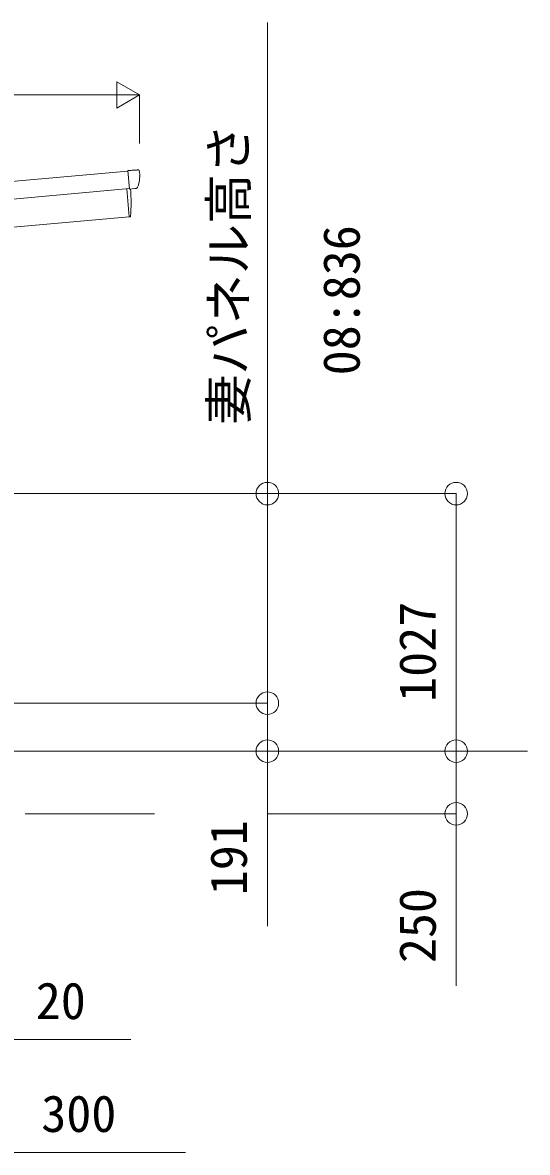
# Model space of a CAD drawing. Units: millimetres, scale not verified. Extents: x -29696 to 25304, y -20999 to 19001.
# Drawn here: x -21922 to -19908, y -17394 to -12888 of the extents above; entities that cross this region are included whole.
import ezdxf
from ezdxf.enums import TextEntityAlignment as Align

# ---------------------------------------------------------------- set-up
doc = ezdxf.new("R2010")
doc.units = ezdxf.units.MM
doc.header["$LTSCALE"] = 100
for name, color, linetype, lineweight in [('0-2_YKK_N1', 2, 'Continuous', 9), ('0-3_YKK_Z1', 7, 'Continuous', 9), ('0-4_YKK_A1', 4, 'Continuous', 9)]:
    doc.layers.add(name, color=color, linetype=linetype, lineweight=lineweight)
doc.styles.add('ＭＳ ゴシック', font='')
doc.styles.get('ＭＳ ゴシック').set_extended_font_data('MS Gothic')

msp = doc.modelspace()

# ---------------------------------------------------------------- linework, layer by layer
at = {"layer": '0-2_YKK_N1'}
for p, q in [((-20945.2, -12887.5), (-20945.2, -15602.2)), ((-21546.3, -13123.4), (-21455.4, -13175.9)), ((-21546.3, -13228.4), (-21546.3, -13123.4)), ((-21455.4, -13175.9), (-21546.3, -13123.4)), ((-21546.3, -13123.4), (-21546.3, -13228.4)), ((-23450.4, -13175.9), (-21560.4, -13175.9)), ((-21455.4, -13175.9), (-21637.3, -13175.9)), ((-21455.4, -13175.9), (-21546.3, -13228.4)), ((-21455.4, -13175.9), (-21546.3, -13228.4)), ((-21455.4, -13369.3), (-21455.4, -13174.9)), ((-22031.2, -14766.2), (-20190.8, -14766.2)), ((-22031.2, -14766.2), (-20944.2, -14766.2)), ((-20191.8, -15793.6), (-20191.8, -14766.2)), ((-22031.2, -15602.2), (-20944.2, -15602.2)), ((-21912, -15602.2), (-20944.2, -15602.2)), ((-20945.2, -15602.2), (-20945.2, -16490.7)), ((-22031.2, -15793.6), (-20190.8, -15793.6)), ((-21912, -15793.6), (-20190.8, -15793.6)), ((-21912, -15793.6), (-20944.2, -15793.6)), ((-20191.8, -15793.6), (-20191.8, -16728.8)), ((-21912, -16043.6), (-21395.2, -16043.6)), ((-20945.2, -16043.6), (-20190.8, -16043.6)), ((-21489.3, -16943.6), (-22081.4, -16943.6)), ((-22276.4, -17393.6), (-21272.3, -17393.6))]:
    msp.add_line(p, q, dxfattribs=at)
for centre in [(-20945.2, -14766.2), (-20191.8, -14766.2), (-20945.2, -15602.2), (-20945.2, -15602.2), (-20945.2, -15793.6), (-20191.8, -15793.6), (-20191.8, -15793.6), (-20191.8, -16043.6)]:
    msp.add_circle(centre, 45, dxfattribs=at)
at = {"layer": '0-3_YKK_Z1'}
msp.add_line((-22101.4, -15793.6), (-19907.8, -15793.6), dxfattribs=at)
at = {"layer": '0-4_YKK_A1'}
for p, q in [((-21501.9, -13479.6), (-21995.9, -13524.2)), ((-21497.1, -13477.1), (-21493.6, -13477)), ((-21493.6, -13477), (-21490, -13476.9)), ((-21490, -13476.9), (-21486.5, -13476.7)), ((-21486.5, -13476.7), (-21482.9, -13476.6)), ((-21482.9, -13476.6), (-21479.4, -13476.4)), ((-21479.4, -13476.4), (-21475.9, -13476.3)), ((-21475.9, -13476.3), (-21472.4, -13476.1)), ((-21472.4, -13476.1), (-21469, -13476)), ((-21469, -13476), (-21465.6, -13475.8)), ((-21465.2, -13475.8), (-21465.6, -13475.8)), ((-21464.9, -13475.7), (-21465.2, -13475.8)), ((-21464.6, -13475.7), (-21464.9, -13475.7)), ((-21464.4, -13475.7), (-21464.6, -13475.7)), ((-21464.3, -13475.7), (-21464.4, -13475.7)), ((-21464.2, -13475.7), (-21464.3, -13475.7)), ((-21458.9, -13475.1), (-21464.2, -13475.3)), ((-21464.1, -13475.6), (-21464.2, -13475.3)), ((-21464.1, -13475.6), (-21464.2, -13475.7)), ((-21464.2, -13475.7), (-21464.2, -13475.7)), ((-21464.2, -13475.7), (-21464.2, -13475.7)), ((-21464.2, -13475.7), (-21464.2, -13475.7)), ((-21464.2, -13475.7), (-21464.2, -13475.7)), ((-21458.9, -13475.1), (-21458.6, -13475.1)), ((-21458.6, -13475.1), (-21458.4, -13475.1)), ((-21458.4, -13475.1), (-21458.2, -13475.2)), ((-21458.2, -13475.2), (-21458.1, -13475.2)), ((-21458.1, -13475.2), (-21457.9, -13475.3)), ((-21458.1, -13475.2), (-21458.1, -13475.2)), ((-21457.9, -13475.3), (-21457.8, -13475.4)), ((-21457.8, -13475.4), (-21457.6, -13475.5)), ((-21457.6, -13475.5), (-21457.5, -13475.6)), ((-21457.5, -13475.6), (-21457.4, -13475.7)), ((-21457.4, -13475.7), (-21457.3, -13475.9)), ((-21457.3, -13475.9), (-21457.2, -13475.9)), ((-21457.2, -13475.9), (-21457.2, -13476)), ((-21457.2, -13476), (-21457.1, -13476.2)), ((-21457.1, -13476.2), (-21457, -13476.3)), ((-21457, -13476.3), (-21456.9, -13476.6)), ((-21455.4, -13500.5), (-21455.4, -13498.1)), ((-21495.8, -13549.4), (-21989.6, -13593.9)), ((-21505.8, -13550.3), (-21496, -13662.8)), ((-21495.7, -13551.3), (-21474.5, -13549.4)), ((-21469.9, -13549), (-21474.5, -13549.4)), ((-21468.3, -13548.7), (-21469.9, -13549)), ((-21467.9, -13548.5), (-21468.3, -13548.7)), ((-21467.5, -13548.4), (-21467.9, -13548.5)), ((-21466.8, -13548.1), (-21467.5, -13548.4)), ((-21466.2, -13547.6), (-21466.8, -13548.1)), ((-21465.5, -13547.2), (-21466.2, -13547.6)), ((-21464.9, -13546.7), (-21465.5, -13547.2)), ((-21464.4, -13546.1), (-21464.9, -13546.7)), ((-21463.9, -13545.5), (-21464.4, -13546.1)), ((-21463.5, -13544.8), (-21463.9, -13545.5)), ((-21462.8, -13543.4), (-21463.5, -13544.8)), ((-21496, -13662.8), (-22053.8, -13711.6))]:
    msp.add_line(p, q, dxfattribs=at)
for points in [[(-21495.7, -13551.3), (-21502.1, -13477.3), (-21497.1, -13477.1)], [(-21505.8, -13550.3), (-21496, -13662.8), (-21493.4, -13662.4)]]:
    msp.add_lwpolyline(points, dxfattribs=at)
for centre, radius, start, end in [((-21568.4, -13500.4), 114, 337.8401, 12.0456), ((-22188.9, -13607.9), 700, 355.7604, 4.674), ((-21493.8, -13659.5), 3, 277, 355.7604)]:
    msp.add_arc(centre, radius, start, end, dxfattribs=at)

# ---------------------------------------------------------------- texts
at = {"layer": '0-2_YKK_N1', "color": 4, "style": 'ＭＳ ゴシック'}
for s, p in [('妻パネル高さ', (-20982.7, -14490.7)), ('08:836', (-20532.7, -14294.1)), ('1027', (-20229.3, -15596.6)), ('191', (-20982.7, -16367.9)), ('250', (-20229.3, -16638.6))]:
    msp.add_text(s, height=146.6, rotation=90, dxfattribs=at).set_placement(p, align=Align.BOTTOM_LEFT)
for s, p in [('20', (-21869, -16906)), ('300', (-21847, -17356.1))]:
    msp.add_text(s, height=146.6, dxfattribs=at).set_placement(p, align=Align.BOTTOM_LEFT)

doc.saveas('drawing.dxf')
